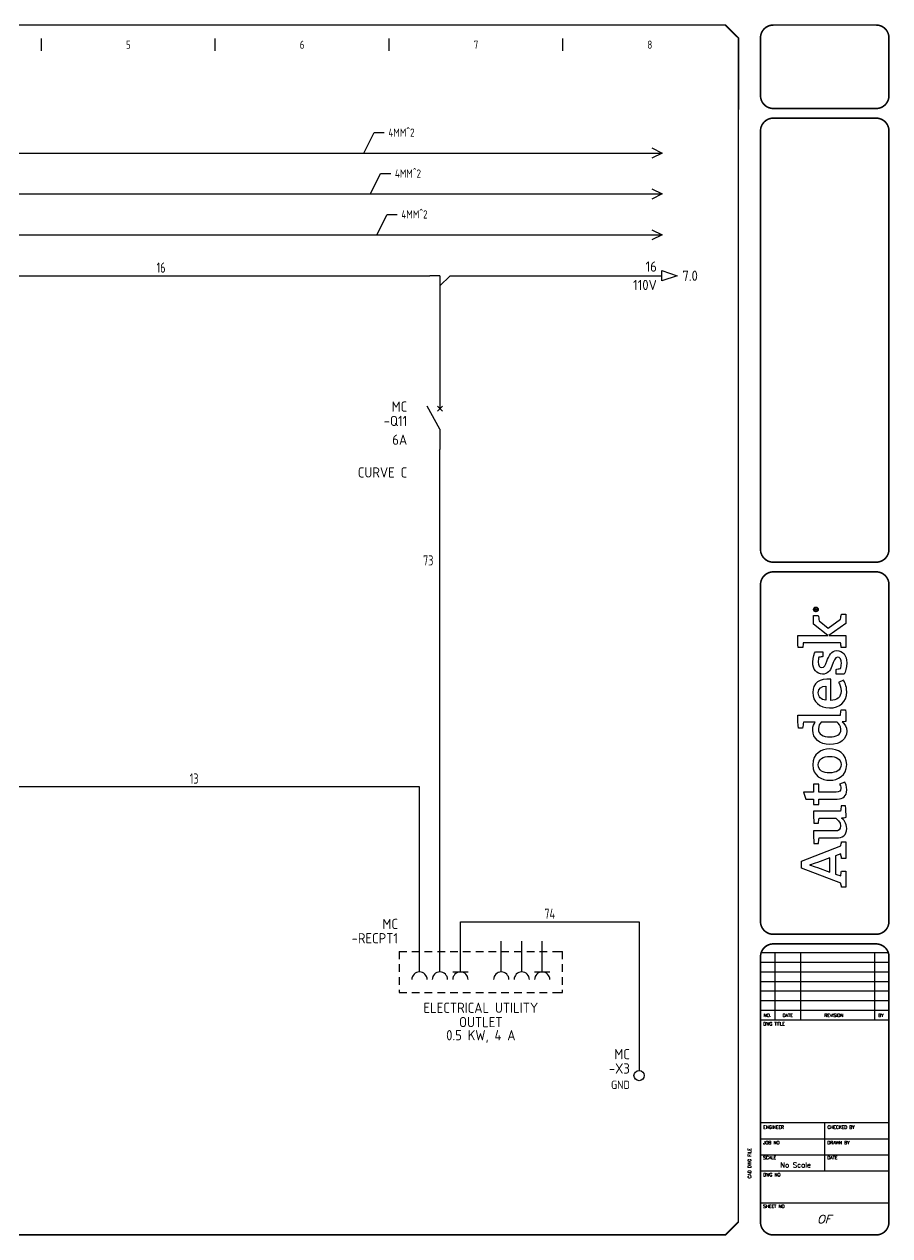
# Model space of a CAD drawing. Header units: millimetres. Extents: x 0 to 840, y 0 to 593.
# Drawn here: x 417 to 840, y 0 to 593 of the extents above; entities that cross this region are included whole.
import ezdxf
from ezdxf.enums import TextEntityAlignment as Align

# ---------------------------------------------------------------- set-up
doc = ezdxf.new("R2010")
doc.units = ezdxf.units.MM
doc.header["$LTSCALE"] = 10
doc.header["$MEASUREMENT"] = 0
for name, color, linetype in [('DESC', 150, 'Continuous'), ('GRN_2.5mm^2', 3, 'Continuous'), ('LAYER_1', 160, 'Continuous'), ('LOC', 8, 'Continuous'), ('MISC', 7, 'Continuous'), ('RED_2.5mm^2', 1, 'Continuous'), ('SYMS', 7, 'Continuous'), ('TAGS', 150, 'Continuous'), ('TAN_1.5mm^2', 253, 'Continuous'), ('TAN_4.0mm^2', 253, 'Continuous'), ('TERMS', 123, 'Continuous'), ('TITLE', 7, 'Continuous'), ('WIRENO', 72, 'Continuous'), ('WIREREF', 52, 'Continuous'), ('XREF', 7, 'Continuous')]:
    doc.layers.add(name, color=color, linetype=linetype)
doc.styles.add('ITALIC', font='ITALIC')
doc.styles.add('SIMPLEX', font='simplex')
doc.styles.add('WD_IEC', font='isocp2.shx', dxfattribs={"width": 0.9, "height": 4})
doc.dimstyles.get("Standard").update_dxf_attribs({"dimtxt": 0.18, "dimasz": 0.18, "dimexe": 0.18, "dimexo": 0.0625, "dimgap": 0.09, "dimtad": 0, "dimtih": 1, "dimtoh": 1, "dimdec": 4, "dimzin": 0, "dimdsep": 46, "dimtxsty": 'Standard', "dimcen": 0.09, "dimadec": 0, "dimazin": 0, "dimtfac": 1, "dimtdec": 4, "dimtofl": 0, "dimtmove": 0, "dimatfit": 3, "dimfxl": 1, "dimtolj": 1, "dimtzin": 0, "dimarcsym": 0})

# ---------------------------------------------------------------- blocks, each defined once
blk = doc.blocks.new('AI9-BLK2')
at = {"layer": 'LAYER_1', "color": 7}
blk.add_circle((0, 0), 2.03, dxfattribs=at)
blk.add_open_spline([(1.7, 0), (1.7, -1), (1, -1.8), (0, -1.8), (-1, -1.8), (-1.7, -1), (-1.7, 0), (-1.7, 1), (-1, 1.8), (0, 1.8), (1, 1.8), (1.7, 1), (1.7, 0)], degree=3, knots=[0, 0, 0, 0, 1, 1, 1, 2, 2, 2, 3, 3, 3, 4, 4, 4, 4], dxfattribs=at)
blk = doc.blocks.new('AI9-BLK1')
at = {"layer": 'LAYER_1', "color": 7}
for points, knots in [([(0.7, -1.1), (0.7, -1.1), (0.2, -0.4), (0.2, -0.4), (0.1, -0.2), (0, -0.2), (-0.1, -0.1), (0.3, 0), (0.5, 0.2), (0.5, 0.5), (0.5, 0.8), (0.3, 1.1), (-0.2, 1.1), (-0.2, 1.1), (-0.8, 1.1), (-0.8, 1.1), (-0.8, 1.1), (-0.8, -1.1), (-0.8, -1.1), (-0.8, -1.1), (-0.5, -1.1), (-0.5, -1.1), (-0.5, -1.1), (-0.5, -0.1), (-0.5, -0.1), (-0.4, -0.1), (-0.3, -0.2), (-0.2, -0.3), (-0.2, -0.3), (0.3, -1.1), (0.3, -1.1), (0.3, -1.1), (0.7, -1.1), (0.7, -1.1)], [0, 0, 0, 0, 1, 1, 1, 2, 2, 2, 3, 3, 3, 4, 4, 4, 5, 5, 5, 6, 6, 6, 7, 7, 7, 8, 8, 8, 9, 9, 9, 10, 10, 10, 11, 11, 11, 11]), ([(0.2, 0.5), (0.2, 0.2), (-0.1, 0.1), (-0.3, 0.1), (-0.3, 0.1), (-0.5, 0.1), (-0.5, 0.1), (-0.5, 0.1), (-0.5, 0.8), (-0.5, 0.8), (-0.5, 0.8), (-0.2, 0.8), (-0.2, 0.8), (0.1, 0.8), (0.2, 0.7), (0.2, 0.5)], [0, 0, 0, 0, 1, 1, 1, 2, 2, 2, 3, 3, 3, 4, 4, 4, 5, 5, 5, 5])]:
    blk.add_open_spline(points, degree=3, knots=knots, dxfattribs=at)
blk = doc.blocks.new('LOGO')
for points, knots in [([(35.2, 4.3), (35.2, 4.3), (22.1, 38.1), (22.1, 38.1), (22.1, 38.1), (16.1, 38.1), (16.1, 38.1), (16.1, 38.1), (3.2, 4.3), (3.2, 4.3), (2.2, 4.2), (0.9, 4), (0, 3.7), (0, 3.7), (0, 0), (0, 0), (0, 0), (13.7, 0), (13.7, 0), (13.7, 0), (13.7, 3.7), (13.7, 3.7), (12.4, 4), (10.9, 4.3), (9.5, 4.4), (9.5, 4.4), (11.1, 8.8), (11.1, 8.8), (11.1, 8.8), (26.8, 8.8), (26.8, 8.8), (26.8, 8.8), (28.4, 4.3), (28.4, 4.3), (27, 4.2), (25.8, 4), (24.5, 3.7), (24.5, 3.7), (24.5, 0), (24.5, 0), (24.5, 0), (38.7, 0), (38.7, 0), (38.7, 0), (38.7, 3.7), (38.7, 3.7), (37.9, 3.9), (36, 4.3), (35.2, 4.3)], [0, 0, 0, 0, 1, 1, 1, 2, 2, 2, 3, 3, 3, 4, 4, 4, 5, 5, 5, 6, 6, 6, 7, 7, 7, 8, 8, 8, 9, 9, 9, 10, 10, 10, 11, 11, 11, 12, 12, 12, 13, 13, 13, 14, 14, 14, 15, 15, 15, 16, 16, 16, 16]), ([(70.8, 23.1), (70.8, 23.1), (70.8, 27.7), (70.8, 27.7), (70.8, 27.7), (75.3, 27.7), (75.3, 27.7), (75.3, 27.7), (75.3, 34.3), (75.3, 34.3), (75.3, 34.3), (81.3, 36.2), (81.3, 36.2), (81.3, 36.2), (81.3, 27.7), (81.3, 27.7), (81.3, 27.7), (88, 27.7), (88, 27.7), (88, 27.7), (88, 23.1), (88, 23.1), (88, 23.1), (81.3, 23.1), (81.3, 23.1), (81.3, 23.1), (81.3, 8.4), (81.3, 8.4), (81.3, 5.6), (82.1, 4.3), (84.3, 4.3), (86, 4.3), (87.5, 5.1), (88, 5.5), (88, 5.5), (89.7, 0.9), (89.7, 0.9), (88.7, 0.3), (86.5, -0.7), (83.2, -0.7), (77.6, -0.7), (75.3, 2.4), (75.3, 7.4), (75.3, 7.4), (75.3, 23.1), (75.3, 23.1), (75.3, 23.1), (70.8, 23.1), (70.8, 23.1)], [0, 0, 0, 0, 1, 1, 1, 2, 2, 2, 3, 3, 3, 4, 4, 4, 5, 5, 5, 6, 6, 6, 7, 7, 7, 8, 8, 8, 9, 9, 9, 10, 10, 10, 11, 11, 11, 12, 12, 12, 13, 13, 13, 14, 14, 14, 15, 15, 15, 16, 16, 16, 16]), ([(147.1, 4.7), (147.1, 5.4), (147, 6.1), (147, 6.9), (147, 6.9), (147, 41.1), (147, 41.1), (143.4, 41.2), (139.3, 41), (136.1, 40.7), (136.1, 40.7), (136.1, 37), (136.1, 37), (137.7, 36.8), (139.6, 36.6), (141, 36.4), (141, 36.4), (141, 36.4), (141, 36.4), (141, 36.4), (141, 26.2), (141, 26.2), (140, 27.1), (138, 28.4), (134.3, 28.4), (127.3, 28.4), (122, 22.6), (122, 13.8), (122, 4.5), (126.6, -0.7), (133.4, -0.7), (137.1, -0.7), (139.6, 1.1), (141.3, 3.1), (141.3, 2.1), (141.6, 0.6), (141.8, 0), (145.2, -0.2), (148.7, 0.1), (151.7, 0.4), (151.7, 0.4), (151.7, 4.1), (151.7, 4.1), (150.2, 4.2), (148.4, 4.5), (147.1, 4.7)], [0, 0, 0, 0, 1, 1, 1, 2, 2, 2, 3, 3, 3, 4, 4, 4, 5, 5, 5, 6, 6, 6, 7, 7, 7, 8, 8, 8, 9, 9, 9, 10, 10, 10, 11, 11, 11, 12, 12, 12, 13, 13, 13, 14, 14, 14, 15, 15, 15, 15]), ([(229.4, 4.6), (229.4, 4.6), (221.5, 15.2), (221.5, 15.2), (221.5, 15.2), (228, 23), (228, 23), (229.4, 23.1), (231.3, 23.3), (232.4, 23.6), (232.4, 23.6), (232.4, 27.7), (232.4, 27.7), (232.4, 27.7), (225, 27.7), (225, 27.7), (225, 27.7), (215.2, 15.6), (215.2, 15.6), (215.2, 15.6), (215.2, 41.2), (215.2, 41.2), (211.8, 41.3), (208.2, 41.2), (205.1, 40.9), (205.1, 40.9), (205.1, 36.9), (205.1, 36.9), (206.5, 36.8), (208, 36.6), (209.1, 36.5), (209.1, 36.5), (209.1, 4.5), (209.1, 4.5), (207.8, 4.4), (206.3, 4.2), (205.1, 4), (205.1, 4), (205.1, 0), (205.1, 0), (205.1, 0), (215.2, 0), (215.2, 0), (215.2, 0), (215.2, 14.5), (215.2, 14.5), (215.2, 14.5), (225.6, 0), (225.6, 0), (225.6, 0), (233.7, 0), (233.7, 0), (233.7, 0), (233.7, 3.8), (233.7, 3.8), (232.2, 4.2), (230.6, 4.4), (229.4, 4.6)], [0, 0, 0, 0, 1, 1, 1, 2, 2, 2, 3, 3, 3, 4, 4, 4, 5, 5, 5, 6, 6, 6, 7, 7, 7, 8, 8, 8, 9, 9, 9, 10, 10, 10, 11, 11, 11, 12, 12, 12, 13, 13, 13, 14, 14, 14, 15, 15, 15, 16, 16, 16, 17, 17, 17, 18, 18, 18, 19, 19, 19, 19]), ([(12.8, 13.8), (12.8, 13.8), (16.6, 24.3), (16.6, 24.3), (17.8, 27.5), (18.2, 28.8), (18.8, 30.9), (18.8, 30.9), (18.9, 30.9), (18.9, 30.9), (19.6, 28.9), (20, 27.5), (21.1, 24.3), (21.1, 24.3), (24.9, 13.8), (24.9, 13.8), (24.9, 13.8), (12.8, 13.8), (12.8, 13.8)], [0, 0, 0, 0, 1, 1, 1, 2, 2, 2, 3, 3, 3, 4, 4, 4, 5, 5, 5, 6, 6, 6, 6]), ([(59.7, -0.1), (59.5, 0.6), (59.2, 2.6), (59.1, 3.8), (57.8, 2), (54.9, -0.7), (50.2, -0.7), (44.2, -0.7), (42, 3.1), (42, 8.1), (42, 8.1), (42, 22.9), (42, 22.9), (40.6, 23.2), (38.8, 23.4), (37.3, 23.5), (37.3, 23.5), (37.3, 27.3), (37.3, 27.3), (40.3, 27.6), (44.4, 27.8), (48, 27.6), (48, 27.6), (48, 9.3), (48, 9.3), (48, 6.2), (49.1, 4.5), (52.3, 4.5), (55.8, 4.5), (58.4, 7.9), (59, 8.6), (59, 8.6), (59, 23), (59, 23), (57.8, 23.2), (56, 23.4), (54.6, 23.5), (54.6, 23.5), (54.6, 27.3), (54.6, 27.3), (57.6, 27.7), (61.5, 27.8), (65, 27.7), (65, 27.7), (65, 4.6), (65, 4.6), (66.3, 4.4), (68.1, 4.2), (69.6, 4.1), (69.6, 4.1), (69.6, 0.3), (69.6, 0.3), (66.7, 0), (63, -0.2), (59.7, -0.1)], [0, 0, 0, 0, 1, 1, 1, 2, 2, 2, 3, 3, 3, 4, 4, 4, 5, 5, 5, 6, 6, 6, 7, 7, 7, 8, 8, 8, 9, 9, 9, 10, 10, 10, 11, 11, 11, 12, 12, 12, 13, 13, 13, 14, 14, 14, 15, 15, 15, 16, 16, 16, 17, 17, 17, 18, 18, 18, 18]), ([(104.8, -0.7), (95.2, -0.7), (91.4, 7), (91.4, 13.8), (91.4, 20.6), (95.1, 28.4), (104.6, 28.4), (114.1, 28.4), (118.3, 20.8), (118.3, 14), (118.3, 7.2), (114.2, -0.7), (104.8, -0.7)], [0, 0, 0, 0, 1, 1, 1, 2, 2, 2, 3, 3, 3, 4, 4, 4, 4]), ([(104.5, 23.6), (99.6, 23.6), (97.8, 19.5), (97.8, 14), (97.8, 8.5), (99.9, 4.1), (104.8, 4.1), (109.8, 4.1), (111.8, 8.2), (111.8, 13.8), (111.8, 19.3), (109.5, 23.6), (104.5, 23.6)], [0, 0, 0, 0, 1, 1, 1, 2, 2, 2, 3, 3, 3, 4, 4, 4, 4]), ([(141, 7.6), (140.3, 6.7), (138.2, 4.3), (135, 4.3), (130.5, 4.3), (128.5, 8.1), (128.5, 13.8), (128.5, 19.6), (130.9, 23.5), (135.4, 23.5), (138.3, 23.5), (139.9, 22.3), (141, 21.3), (141, 21.3), (141, 7.6), (141, 7.6)], [0, 0, 0, 0, 1, 1, 1, 2, 2, 2, 3, 3, 3, 4, 4, 4, 5, 5, 5, 5]), ([(167.6, 4.1), (171.4, 4.1), (173.8, 5.5), (175, 6.2), (175, 6.2), (177.1, 2.1), (177.1, 2.1), (175.5, 1.1), (172.6, -0.7), (167.2, -0.7), (158.2, -0.7), (153.3, 5.5), (153.3, 14), (153.3, 22.5), (158.9, 28.4), (166.4, 28.4), (174.6, 28.4), (178.7, 22.5), (177.9, 12.9), (177.9, 12.9), (159.8, 12.9), (159.8, 12.9), (160, 7.9), (162.3, 4.1), (167.6, 4.1)], [0, 0, 0, 0, 1, 1, 1, 2, 2, 2, 3, 3, 3, 4, 4, 4, 5, 5, 5, 6, 6, 6, 7, 7, 7, 8, 8, 8, 8]), ([(172, 17.3), (171.9, 20.8), (170.4, 23.7), (166.3, 23.7), (162.6, 23.7), (160.6, 21.2), (159.9, 17.3), (159.9, 17.3), (172, 17.3), (172, 17.3)], [0, 0, 0, 0, 1, 1, 1, 2, 2, 2, 3, 3, 3, 3]), ([(193.3, 16.4), (190.2, 17.6), (187.8, 18.3), (187.8, 20.5), (187.8, 22.6), (189.9, 23.7), (192.6, 23.7), (194.1, 23.7), (195.6, 23.5), (196.8, 23.1), (196.9, 21.9), (197.1, 20.1), (197.3, 19.6), (197.3, 19.6), (201.3, 19.6), (201.3, 19.6), (201.3, 19.6), (201.3, 26.1), (201.3, 26.1), (200.2, 26.8), (197.1, 28.4), (192.4, 28.4), (186.5, 28.4), (182.2, 25), (182.2, 20.1), (182.2, 15.7), (184.9, 13.4), (189.1, 11.9), (193.4, 10.4), (196.7, 9.3), (196.7, 7.2), (196.7, 5.1), (195, 3.9), (191.4, 3.9), (189.9, 3.9), (188.1, 4.1), (187, 4.6), (186.9, 5.9), (186.6, 7.8), (186.3, 8.4), (186.3, 8.4), (182.3, 8.4), (182.3, 8.4), (182.3, 8.4), (182.3, 1.6), (182.3, 1.6), (182.3, 1.6), (182.3, 1.6), (182.3, 1.6), (184.1, 0.5), (187.5, -0.8), (191.8, -0.8), (198.3, -0.8), (202.4, 2.6), (202.4, 7.8), (202.4, 12.5), (197.8, 14.6), (193.3, 16.4)], [0, 0, 0, 0, 1, 1, 1, 2, 2, 2, 3, 3, 3, 4, 4, 4, 5, 5, 5, 6, 6, 6, 7, 7, 7, 8, 8, 8, 9, 9, 9, 10, 10, 10, 11, 11, 11, 12, 12, 12, 13, 13, 13, 14, 14, 14, 15, 15, 15, 16, 16, 16, 17, 17, 17, 18, 18, 18, 19, 19, 19, 19])]:
    blk.add_open_spline(points, degree=3, knots=knots)
for name, p in [('AI9-BLK2', (237.6, 25.7)), ('AI9-BLK1', (237.8, 25.7))]:
    blk.add_blockref(name, p)
blk = doc.blocks.new('acade_title')
at = {"layer": 'SYMS'}
for p, q in [((425, 580), (425, 586)), ((510, 580), (510, 586)), ((595, 580), (595, 586)), ((680, 580), (680, 586))]:
    blk.add_line(p, q, dxfattribs=at)
at = {"layer": 'TITLE'}
for p, q in [((765.79, 586.36), (765.79, 551.29)), ((776.63, 138.97), (839.44, 138.97)), ((783.7, 138.97), (783.7, 106)), ((796.26, 138.97), (796.26, 106)), ((832.38, 138.97), (832.38, 106)), ((776.63, 134.26), (839.44, 134.26)), ((776.63, 129.55), (839.44, 129.55)), ((776.63, 124.84), (839.44, 124.84)), ((776.63, 120.13), (839.44, 120.13)), ((776.63, 115.42), (839.44, 115.42)), ((776.63, 110.71), (839.44, 110.71)), ((776.63, 106), (839.44, 106)), ((765.79, 7.07), (765.79, 55.62)), ((776.63, 55.75), (839.44, 55.75)), ((808.04, 32.19), (808.04, 55.75)), ((776.63, 47.89), (839.44, 47.89)), ((776.63, 40.04), (839.44, 40.04)), ((776.63, 32.19), (839.44, 32.19)), ((776.63, 16.49), (839.44, 16.49))]:
    blk.add_line(p, q, dxfattribs=at)
at = {"layer": 'TITLE', "const_width": 0.784}
blk.add_lwpolyline([(765.79, 7.07), (765.79, 586.36), (759.5, 592.64), (7.07, 592.64), (0.79, 586.36), (0.79, 7.07), (7.07, 0.79), (759.5, 0.79)], close=True, dxfattribs=at)
for points in [[(782.91, 592.64, 0.414214), (776.63, 586.36, 0.414214)], [(839.44, 586.36, 0.414214), (833.16, 592.64, 0.414214)], [(776.63, 558.09, 0.414214), (782.91, 551.81, 0.414214)], [(833.16, 551.81, 0.414214), (839.44, 558.09, 0.414214)], [(782.91, 547.1, 0.414214), (776.63, 540.82, 0.414214)], [(839.44, 540.82, 0.414214), (833.16, 547.1, 0.414214)], [(776.63, 336.15, 0.414214), (782.91, 329.87, 0.414214)], [(833.16, 329.87, 0.414214), (839.44, 336.15, 0.414214)], [(782.91, 325.16, 0.414214), (776.63, 318.88, 0.414214)], [(839.44, 318.88, 0.414214), (833.16, 325.16, 0.414214)], [(776.63, 154.15, 0.414214), (782.91, 147.87, 0.414214)], [(833.16, 147.87, 0.414214), (839.44, 154.15, 0.414214)], [(782.91, 143.16, 0.414214), (776.63, 136.88, 0.414214)], [(839.44, 136.88, 0.414214), (833.16, 143.16, 0.414214)], [(776.63, 7.07, 0.414214), (782.91, 0.79, 0.414214)], [(833.16, 0.79, 0.414214), (839.44, 7.07, 0.414214)]]:
    blk.add_lwpolyline(points, format="xyb", dxfattribs=at)
for points in [[(833.16, 592.64), (782.91, 592.64)], [(776.63, 586.36), (776.63, 558.09)], [(839.44, 586.36), (839.44, 558.09)], [(833.16, 551.81), (782.91, 551.81)], [(833.16, 547.1), (782.91, 547.1)], [(776.63, 540.82), (776.63, 336.15)], [(839.44, 540.82), (839.44, 336.15)], [(782.91, 329.87), (833.16, 329.87)], [(782.91, 325.16), (833.16, 325.16)], [(782.91, 147.87), (833.16, 147.87)], [(782.91, 143.16), (833.16, 143.16)], [(776.63, 136.88), (776.63, 7.07)], [(839.44, 136.88), (839.44, 7.07)], [(782.91, 0.79), (833.16, 0.79)]]:
    blk.add_lwpolyline(points, dxfattribs=at)
at = {"layer": 'TITLE', "color": 7, "const_width": 0.784}
for points in [[(776.63, 318.88), (776.63, 154.15)], [(839.44, 318.88), (839.44, 154.15)]]:
    blk.add_lwpolyline(points, dxfattribs=at)
at = {"xscale": 0.571500000000015, "yscale": 0.571500000000015, "zscale": 0.571500000000015, "rotation": 90}
blk.add_blockref('LOGO', (818.39, 170.97), dxfattribs=at)
at = {"layer": 'SYMS', "style": 'WD_IEC', "width": 0.9}
for s, p in [('5', (467.5, 581)), ('6', (552.5, 581)), ('7', (637.5, 581)), ('8', (722.5, 581))]:
    blk.add_text(s, height=4, dxfattribs=at).set_placement(p, align=Align.CENTER)
at = {"layer": 'TITLE', "color": 1}
for s, height, style, p in [('NO.', 1.57, 'SIMPLEX', (780.03, 108.22)), ('DATE', 1.57, 'SIMPLEX', (789.98, 108.22)), ('REVISION', 1.57, 'SIMPLEX', (812.49, 108.22)), ('BY', 1.57, 'SIMPLEX', (835.52, 108.22)), ('OF', 4, 'ITALIC', (807.77, 8.51))]:
    blk.add_text(s, height=height, dxfattribs=dict(at, style=style)).set_placement(p, align=Align.MIDDLE)
at = {"layer": 'TITLE', "color": 1, "style": 'SIMPLEX'}
for s, p in [('DWG TITLE', (777.94, 103.25)), ('ENGINEER', (777.94, 52.74)), ('CHECKED BY', (809.35, 52.74)), ('JOB NO', (777.94, 45.15)), ('DRAWN BY', (809.35, 45.15)), ('SCALE', (777.94, 37.82)), ('DATE', (809.35, 37.82)), ('DWG NO', (777.94, 29.44)), ('SHEET NO', (777.94, 14))]:
    blk.add_text(s, height=1.57, dxfattribs=at).set_placement(p)
blk.add_text('CAD DWG FILE', height=1.5703, rotation=90, dxfattribs=at).set_placement((772.05, 28.4))
at = {"layer": 'TITLE', "color": 1, "style": 'ITALIC'}
for tag, height, p in [('TITLE#1', 3, (806.47, 85.58)), ('TITLE#2', 3, (806.47, 80.5)), ('TITLE#3', 3, (806.47, 75.41)), ('TITLE#4', 3, (806.47, 70.33)), ('DWG#', 4, (806.47, 20.76))]:
    blk.add_attdef(tag, text='', height=height, dxfattribs=at).set_placement(p, align=Align.CENTER)
at = {"layer": 'TITLE', "color": 1, "style": 'SIMPLEX'}
blk.add_attdef('CAD#', (772.63, 49.19), '', height=2.5, rotation=90, dxfattribs=at)
at = {"layer": 'TITLE', "color": 1}
for tag, p, height, style in [('ENGINEER', (783.37, 49.19), 2.5, 'ITALIC'), ('CHKDBY', (813.2, 49.2), 2.5, 'ITALIC'), ('JOB#', (789.06, 41.3), 2.5, 'SIMPLEX'), ('DRAWNBY', (814.95, 41.3), 2.5, 'ITALIC'), ('SCALE', (786.29, 33.76), 2.5, 'SIMPLEX'), ('DATE', (812.8, 33.76), 2.5, 'SIMPLEX'), ('SHTS', (815.9, 6.29), 4, 'ITALIC')]:
    blk.add_attdef(tag, p, '', height=height, dxfattribs=dict(at, style=style))
at = {"layer": 'TITLE', "color": 1, "style": 'ITALIC'}
blk.add_attdef('SH#', text='', height=4, dxfattribs=at).set_placement((799.54, 6.29), align=Align.RIGHT)
at = {"layer": 'TITLE', "color": 7, "flags": 9}
blk.add_attdef('WD_TB', (782.91, 0.79), '', height=3.14, dxfattribs=at)
blk = doc.blocks.new('VCB1')
for p, q in [((0, 7.5), (0, 2.5)), ((0, -2.5), (-3.12, 3.12)), ((0.62, 1.88), (-0.62, 3.12)), ((-0.62, 1.88), (0.62, 3.12)), ((0, -2.5), (0, -7.5))]:
    blk.add_line(p, q)
at = {"style": 'WD_IEC'}
for tag, p in [('INST', (-8, 5.25)), ('LOC', (-8, 1.75)), ('TAG1', (-8, -1.75)), ('RATING1', (-8, -6.35)), ('DESC1', (-8, -14.35)), ('DESC2', (-8, -17.85)), ('DESC3', (-8, -21.35))]:
    blk.add_attdef(tag, text='', height=2.5, dxfattribs=at).set_placement(p, align=Align.RIGHT)
blk.add_attdef('TERM01', text='', height=2, rotation=90, dxfattribs=at).set_placement((-1, 7.5), align=Align.RIGHT)
at = {"style": 'WD_IEC', "flags": 1}
for tag, p, height in [('X2TERM01', (0, 7.5), 0.32), ('MFG', (2.75, 6.5), 1.5), ('CAT', (2.75, 4), 1.5), ('X4LINK', (-2, 0), 0.32), ('X1LINK', (-0.5, 0), 0.32), ('X8TERM02', (0, -7.5), 0.32), ('ASSYCODE', (1, -9), 1), ('FAMILY', (1, -10.5), 1), ('CATDESC', (1, -12), 1), ('CONTACT', (1, -13.5), 1), ('COMMON', (2.25, -14.75), 1)]:
    blk.add_attdef(tag, p, '', height=height, dxfattribs=at)
at = {"style": 'WD_IEC'}
blk.add_attdef('TERM02', (-1, -7.5), '', height=2, rotation=90, dxfattribs=at)
at = {"lineweight": 15, "style": 'WD_IEC'}
blk.add_attdef('XREF', text='', height=2.5, dxfattribs=at).set_placement((-8, -10.35), align=Align.RIGHT)
blk = doc.blocks.new('HA1X1')
blk.add_lwpolyline([(-2.5, 1.25), (0, 0), (-2.5, -1.25)])
at = {"style": 'WD_IEC'}
blk.add_attdef('DESC1', (2.5, 0.675), '', height=2.5, dxfattribs=at)
at = {"style": 'WD_IEC', "flags": 1}
blk.add_attdef('X4TERM01', (0, 0), '', height=0.32, dxfattribs=at)
at = {"style": 'WD_IEC'}
blk.add_attdef('DESC2', text='', height=2.5, dxfattribs=at).set_placement((2.5, -0.675), align=Align.TOP_LEFT)
blk = doc.blocks.new('VCN1RDUP')
at = {"linetype": 'Continuous'}
for p, q in [((0, -7.5), (0, 0)), ((5, -7.5), (5, 0)), ((10, -7.5), (10, 0)), ((20, -7.5), (20, 0)), ((25, -7.5), (25, 0)), ((30, -7.5), (30, 0))]:
    blk.add_line(p, q, dxfattribs=at)
for p, q in [((-5, -2.5), (-3.125, -2.5)), ((-5, -2.5), (-5, -4.375)), ((-1.875, -2.5), (0, -2.5)), ((1.25, -2.5), (3.125, -2.5)), ((4.375, -2.5), (6.25, -2.5)), ((7.5, -2.5), (9.375, -2.5)), ((10.625, -2.5), (12.5, -2.5)), ((13.75, -2.5), (15.625, -2.5)), ((16.875, -2.5), (18.75, -2.5)), ((20, -2.5), (21.875, -2.5)), ((23.125, -2.5), (25, -2.5)), ((26.25, -2.5), (28.125, -2.5)), ((29.375, -2.5), (31.25, -2.5)), ((32.5, -2.5), (35, -2.5)), ((35, -4.375), (35, -2.5)), ((-5, -5.625), (-5, -7.5)), ((35, -7.5), (35, -5.625)), ((-5, -8.75), (-5, -10.625)), ((8.125, -7.5), (11.875, -7.5)), ((28.125, -7.5), (31.875, -7.5)), ((35, -10.625), (35, -8.75)), ((-5, -11.875), (-5, -12.5)), ((-5, -12.5), (-3.125, -12.5)), ((-1.875, -12.5), (0, -12.5)), ((1.25, -12.5), (3.125, -12.5)), ((4.375, -12.5), (6.25, -12.5)), ((7.5, -12.5), (9.375, -12.5)), ((10.625, -12.5), (12.5, -12.5)), ((13.75, -12.5), (15.625, -12.5)), ((16.875, -12.5), (18.75, -12.5)), ((20, -12.5), (21.875, -12.5)), ((23.125, -12.5), (25, -12.5)), ((26.25, -12.5), (28.125, -12.5)), ((29.375, -12.5), (31.25, -12.5)), ((32.5, -12.5), (35, -12.5)), ((35, -12.5), (35, -11.875))]:
    blk.add_line(p, q)
for centre in [(0, -9.375), (5, -9.375), (10, -9.375), (20, -9.375), (25, -9.375), (30, -9.375)]:
    blk.add_arc(centre, 1.875, 0, 180)
at = {"style": 'WD_IEC'}
for tag, p in [('INST', (-5.25, 10)), ('LOC', (-5.25, 6.5)), ('RATING1', (-5.25, 3)), ('TAG1', (-5.25, -0.5))]:
    blk.add_attdef(tag, text='', height=2.5, dxfattribs=at).set_placement(p, align=Align.RIGHT)
at = {"style": 'WD_IEC', "flags": 1}
for tag, p, height in [('X2TERM01', (0, 0), 0.32), ('X2TERM02', (5, 0), 0.32), ('X2TERM03', (10, 0), 0.32), ('X2TERM04', (20, 0), 0.32), ('X2TERM05', (25, 0), 0.32), ('X2TERM06', (30, 0), 0.32), ('ASSYCODE', (36, -14), 1), ('FAMILY', (36, -15.5), 1), ('CATDESC', (36, -17), 1)]:
    blk.add_attdef(tag, p, '', height=height, dxfattribs=at)
at = {"style": 'WD_IEC', "flags": 9}
for tag, p in [('MFG', (-6, -4)), ('CAT', (-6, -6.5))]:
    blk.add_attdef(tag, text='', height=1.5, dxfattribs=at).set_placement(p, align=Align.RIGHT)
at = {"style": 'WD_IEC'}
for tag, p in [('TERM01', (-1, 0)), ('TERM02', (4, 0)), ('TERM03', (9, 0)), ('TERM04', (19, 0)), ('TERM05', (24, 0)), ('TERM06', (29, 0))]:
    blk.add_attdef(tag, text='', height=2, rotation=90, dxfattribs=at).set_placement(p, align=Align.RIGHT)
at = {"lineweight": 15, "style": 'WD_IEC'}
blk.add_attdef('XREF', text='', height=2.5, dxfattribs=at).set_placement((-6, -11.5), align=Align.RIGHT)
at = {"style": 'WD_IEC'}
for tag, p in [('DESC1', (15, -16.25)), ('DESC2', (15, -19.75)), ('DESC3', (15, -23.25))]:
    blk.add_attdef(tag, text='', height=2.5, dxfattribs=at).set_placement(p, align=Align.MIDDLE)
blk = doc.blocks.new('HA1S1')
blk.add_lwpolyline([(0, 1.25), (3.75, 0), (0, -1.25)], close=True)
at = {"style": 'WD_IEC'}
for tag, height, flags, p in [('WIRENO', 2.5, 8, (-1.25, 1)), ('SIGCODE', 1, 1, (5, 1.8))]:
    blk.add_attdef(tag, text='', height=height, dxfattribs=dict(at, flags=flags)).set_placement(p, align=Align.RIGHT)
at = {"style": 'WD_IEC', "flags": 1}
blk.add_attdef('X4TERM01', (0, 0), '', height=0.32, dxfattribs=at)
at = {"style": 'WD_IEC'}
blk.add_attdef('XREF', text='', height=2.5, dxfattribs=at).set_placement((5, 0), align=Align.MIDDLE_LEFT)
blk.add_attdef('DESC1', text='', height=2.5, dxfattribs=at).set_placement((-1.25, -1), align=Align.TOP_RIGHT)
blk = doc.blocks.new('WD_WNH')
at = {"linetype": 'Continuous', "style": 'WD_IEC', "width": 0.8}
blk.add_attdef('WIRENO', text='', height=2.5, dxfattribs=at).set_placement((0, 0.75), align=Align.CENTER)
at = {"style": 'WD_IEC', "flags": 1}
for tag, p in [('W08USER', (0, 0.375)), ('W04USER', (0, 0.875)), ('W05USER', (0, 0.75)), ('W09USER', (0, 0.25)), ('W03USER', (0, 1)), ('W06USER', (0, 0.625)), ('W07USER', (0, 0.5)), ('W02USER', (0, 1.125)), ('W01USER', (0, 1.25)), ('W10USER', (0, 0.125))]:
    blk.add_attdef(tag, text='', height=0.08, dxfattribs=at).set_placement(p, align=Align.CENTER)
blk = doc.blocks.new('WD_WNV')
at = {"linetype": 'Continuous', "style": 'WD_IEC', "width": 0.8}
blk.add_attdef('WIRENO', text='', height=2.5, dxfattribs=at).set_placement((-1.6, 0), align=Align.MIDDLE_RIGHT)
at = {"style": 'WD_IEC', "flags": 1}
for tag, p in [('W08USER', (-1, 0.375)), ('W04USER', (-1, 0.875)), ('W05USER', (-1, 0.75)), ('W09USER', (-1, 0.25)), ('W03USER', (-1, 1)), ('W06USER', (-1, 0.625)), ('W07USER', (-1, 0.5)), ('W02USER', (-1, 1.125)), ('W01USER', (-1, 1.25)), ('W10USER', (-1, 0.125))]:
    blk.add_attdef(tag, text='', height=0.08, dxfattribs=at).set_placement(p, align=Align.CENTER)
blk = doc.blocks.new('VT0002')
blk.add_circle((0, 0), 1.25)
at = {"style": 'WD_IEC'}
for tag, p in [('INST', (-2.25, 6.5)), ('LOC', (-2.25, 3.5)), ('DESC1', (-2.25, -6.25)), ('DESC2', (-2.25, -9.25)), ('DESC3', (-2.25, -12.25))]:
    blk.add_attdef(tag, text='', height=2.5, dxfattribs=at).set_placement(p, align=Align.RIGHT)
at = {"style": 'WD_IEC', "flags": 1}
for tag, p, height in [('ASSYCODE', (2.75, 10.75), 1), ('CATDESC', (2.75, 9.25), 1), ('MFG', (2.75, 7.25), 1.5), ('CAT', (2.75, 4.75), 1.5), ('X4PIN01', (-1.25, 1), 0.25), ('X4TERM01', (-1.25, 0), 0.25), ('X4TERMDESC01', (-1.25, 0.5), 0.4), ('STRIPSEQ', (0, 0), 0.025), ('X2PIN01', (0, 2.25), 0.25), ('X2TERM01', (0, 1.25), 0.25), ('X8PIN01', (0, -0.25), 0.25), ('X2TERMDESC01', (0, 1.75), 0.4), ('X1PIN01', (1.25, 1), 0.25), ('X1TERM01', (1.25, 0), 0.25), ('X1TERMDESC01', (1.25, 0.5), 0.4), ('LINKTERM', (0, -0.04), 0.025), ('X8TERM01', (0, -1.25), 0.25), ('X8TERMDESC01', (0, -0.75), 0.4)]:
    blk.add_attdef(tag, p, '', height=height, dxfattribs=at)
at = {"style": 'WD_IEC', "flags": 8}
for tag, height, p in [('TAGSTRIP', 2.5, (-2.25, 0.5)), ('TERM01', 2, (-2.25, -3.25))]:
    blk.add_attdef(tag, text='', height=height, dxfattribs=at).set_placement(p, align=Align.RIGHT)
blk = doc.blocks.new('HT0_184')
for p, q in [((0, 0), (-2.5, 0)), ((0, 0), (0, -2.5)), ((0, -2.5), (2.5, 0))]:
    blk.add_line(p, q)
at = {"style": 'WD_IEC', "flags": 1}
for tag, p in [('X4TERM01', (-2.5, 0)), ('X1TERM01', (2.5, 0)), ('X8TERM01', (0, -2.5)), ('WDWSEQ', (1.53, -1.26))]:
    blk.add_attdef(tag, p, '', height=0.4, dxfattribs=at)

msp = doc.modelspace()

# ---------------------------------------------------------------- linework, layer by layer
at = {"layer": 'GRN_2.5mm^2'}
for p, q in [((629.88, 153.97), (717.25, 153.97)), ((629.88, 144.43), (629.88, 153.97)), ((717.25, 153.97), (717.25, 81.23))]:
    msp.add_line(p, q, dxfattribs=at)
at = {"layer": 'RED_2.5mm^2'}
for p, q in [((354.56, 470), (614.88, 470)), ((624.88, 470), (728.44, 470)), ((619.88, 465), (619.88, 414.99)), ((609.88, 220.06), (403.05, 220)), ((609.88, 144.43), (609.88, 220.06))]:
    msp.add_line(p, q, dxfattribs=at)
at = {"layer": 'TAN_1.5mm^2'}
msp.add_line((619.88, 144.43), (619.88, 384.99), dxfattribs=at)
at = {"layer": 'TAN_4.0mm^2'}
for p, q in [((145, 530), (728.56, 530)), ((157.7, 510), (728.56, 510)), ((170.4, 490), (728.56, 490))]:
    msp.add_line(p, q, dxfattribs=at)

# ---------------------------------------------------------------- block references
at = {"layer": 'MISC'}
ref = msp.add_blockref('VCN1RDUP', (609.88, 144.43), dxfattribs=dict(at, xscale=2, yscale=2, zscale=2))
ref.add_attrib('DESC3', '0.5 KW, 4 A', dxfattribs={"layer": 'DESC', "height": 5, "style": 'WD_IEC'}).set_placement((639.88, 97.93), align=Align.MIDDLE)
ref.add_attrib('DESC2', 'OUTLET', dxfattribs={"layer": 'DESC', "height": 5, "style": 'WD_IEC'}).set_placement((639.88, 104.93), align=Align.MIDDLE)
ref.add_attrib('DESC1', 'ELECTRICAL UTILITY', dxfattribs={"layer": 'DESC', "height": 5, "style": 'WD_IEC'}).set_placement((639.88, 111.93), align=Align.MIDDLE)
ref.add_attrib('LOC', 'MC', dxfattribs={"layer": 'LOC', "height": 5, "style": 'WD_IEC'}).set_placement((599.38, 150.43), align=Align.RIGHT)
ref.add_attrib('TAG1', '-RECPT1', dxfattribs={"layer": 'TAGS', "height": 5, "style": 'WD_IEC'}).set_placement((599.38, 143.43), align=Align.RIGHT)
at = {"layer": 'RED_2.5mm^2', "xscale": 2, "yscale": 2, "zscale": 2}
msp.add_blockref('HT0_184', (619.88, 470), dxfattribs=at)
at = {"layer": 'SYMS'}
ref = msp.add_blockref('acade_title', (0, 0), dxfattribs=at)
ref.add_attrib('SCALE', 'No Scale', (786.29, 33.76), dxfattribs={"layer": 'MISC', "color": 1, "height": 2.5, "style": 'SIMPLEX'})
at = {"layer": 'SYMS', "xscale": 2, "yscale": 2, "zscale": 2}
for p in [(728.56, 530), (728.56, 510), (728.56, 490)]:
    msp.add_blockref('HA1X1', p, dxfattribs=at)
at = {"layer": 'SYMS'}
ref = msp.add_blockref('HA1S1', (728.44, 470), dxfattribs=dict(at, xscale=2, yscale=2, zscale=2))
ref.add_attrib('XREF', '7.0', dxfattribs={"layer": 'XREF', "height": 5, "style": 'WD_IEC'}).set_placement((738.44, 470), align=Align.MIDDLE_LEFT)
ref.add_attrib('DESC1', '110V', dxfattribs={"layer": 'DESC', "height": 5, "style": 'WD_IEC'}).set_placement((725.94, 468), align=Align.TOP_RIGHT)
ref.add_attrib('WIRENO', '16', dxfattribs={"layer": 'WIREREF', "height": 5, "style": 'WD_IEC', "flags": 8}).set_placement((725.94, 472), align=Align.RIGHT)
ref = msp.add_blockref('VCB1', (619.88, 399.99), dxfattribs=dict(at, xscale=2, yscale=2, zscale=2))
ref.add_attrib('DESC1', 'CURVE C', dxfattribs={"layer": 'DESC', "height": 5, "style": 'WD_IEC'}).set_placement((603.87, 371.29), align=Align.RIGHT)
ref.add_attrib('RATING1', '6A', dxfattribs={"layer": 'MISC', "height": 5, "style": 'WD_IEC'}).set_placement((603.87, 387.29), align=Align.RIGHT)
ref.add_attrib('LOC', 'MC', dxfattribs={"layer": 'LOC', "height": 5, "style": 'WD_IEC'}).set_placement((603.87, 403.49), align=Align.RIGHT)
ref.add_attrib('TAG1', '-Q11', dxfattribs={"layer": 'TAGS', "height": 5, "style": 'WD_IEC'}).set_placement((603.87, 396.49), align=Align.RIGHT)
ref = msp.add_blockref('VT0002', (717.25, 78.73), dxfattribs=dict(at, xscale=2, yscale=2, zscale=2))
ref.add_attrib('TERM01', 'GND', dxfattribs={"layer": 'TERMS', "height": 4, "style": 'WD_IEC', "flags": 8}).set_placement((712.75, 72.23), align=Align.RIGHT)
ref.add_attrib('LOC', 'MC', dxfattribs={"layer": 'LOC', "height": 5, "style": 'WD_IEC'}).set_placement((712.75, 86.73), align=Align.RIGHT)
ref.add_attrib('TAGSTRIP', '-X3', dxfattribs={"layer": 'TAGS', "height": 5, "style": 'WD_IEC', "flags": 8}).set_placement((712.75, 79.73), align=Align.RIGHT)
at = {"layer": 'WIRENO'}
ref = msp.add_blockref('WD_WNH', (483.51, 470), dxfattribs=dict(at, xscale=2, yscale=2, zscale=2))
ref.add_attrib('WIRENO', '16', dxfattribs={"linetype": 'Continuous', "height": 5, "style": 'WD_IEC', "width": 0.8}).set_placement((483.51, 471.5), align=Align.CENTER)
ref = msp.add_blockref('WD_WNV', (619.88, 330.76), dxfattribs=dict(at, xscale=2, yscale=2, zscale=2))
ref.add_attrib('WIRENO', '73', dxfattribs={"linetype": 'Continuous', "height": 5, "style": 'WD_IEC', "width": 0.8}).set_placement((616.67, 330.76), align=Align.MIDDLE_RIGHT)
ref = msp.add_blockref('WD_WNH', (499.67, 220.03), dxfattribs=dict(at, xscale=2, yscale=2, zscale=2))
ref.add_attrib('WIRENO', '13', dxfattribs={"linetype": 'Continuous', "height": 5, "style": 'WD_IEC', "width": 0.8}).set_placement((499.67, 221.53), align=Align.CENTER)
ref = msp.add_blockref('WD_WNH', (673.56, 153.97), dxfattribs=dict(at, xscale=2, yscale=2, zscale=2))
ref.add_attrib('WIRENO', '74', dxfattribs={"linetype": 'Continuous', "height": 5, "style": 'WD_IEC', "width": 0.8}).set_placement((673.56, 155.47), align=Align.CENTER)

# ---------------------------------------------------------------- texts
at = {"layer": 'MISC', "char_height": 4, "attachment_point": 4, "style": 'WD_IEC'}
for insert in [(594.67, 540), (597.85, 520), (601.02, 500)]:
    msp.add_mtext('\\A1;4MM^ 2', dxfattribs=dict(at, insert=insert))

# ---------------------------------------------------------------- leaders
at = {"layer": 'SYMS', "annotation_type": 0, "has_hookline": 1, "hookline_direction": 0, "text_width": 13.18}
for points in [[(582.67, 530), (587.67, 540), (592.67, 540)], [(585.85, 510), (590.85, 520), (595.85, 520)], [(589.02, 490), (594.02, 500), (599.02, 500)]]:
    msp.add_leader(points, dimstyle='Standard', override={"dimtxt": 4, "dimasz": 4, "dimgap": 2, "dimldrblk": 'None'}, dxfattribs=at)

doc.saveas('drawing.dxf')
